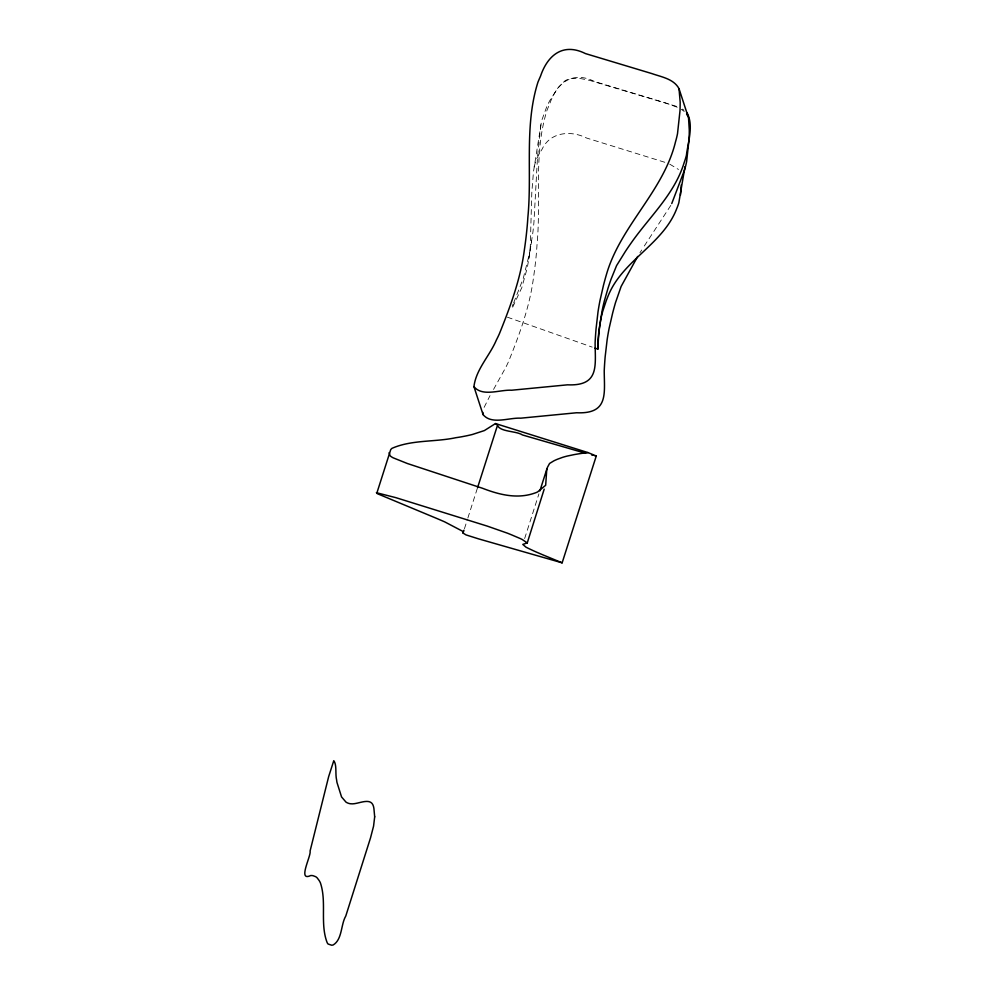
<?xml version="1.0" encoding="UTF-8"?>
<svg xmlns="http://www.w3.org/2000/svg" width="995" height="995" viewBox="0 0 995 995"><rect width="100%" height="100%" fill="white"/><g stroke="black" fill="none" stroke-linecap="round" stroke-linejoin="round"><path stroke-width="0.75" stroke-dasharray="4.97 3.73" d="M512.686 307.181L521.815 287.617L526.989 268.899A483.048 323.338 9.1 0 0 528.78 258.961L529.278 255.678A339.482 227.246 9.1 0 0 530.273 246.461L531.79 192.943L533.457 171.874L541.578 120.855L547.026 105.93A183.13 152.26 2 0 1 549.862 100.532L558.207 87.498L564.75 80.968A16.492 13.719 2 0 1 570.483 78.617L579.177 78.269L589.537 80.346L677.035 106.527M540.857 124.785L537.511 157.023L533.954 222.072A358.822 298.338 2 0 1 532.81 232.867L528.78 258.961M534.128 166.949L535.832 160.531L539.439 153.354A170.618 114.214 9.1 0 1 541.976 149.424C549.974 131.987 570.67 130.022 586.602 138.031L665.817 162.595M464.441 528.731L467.401 519.465M467.861 518.022L477.413 488.097M524.639 538.569L538.929 493.843M513.718 302.766L523.308 278.264L529.439 253.588A515.522 428.621 2 0 0 531.666 240.865M484.117 407.378L490.025 395.637M512.226 306.236L513.221 303.923M670.804 205.405L642.322 249.036M493.545 389.431L505.485 367.951A132.472 127.845 -18.1 0 0 508.482 361.732C519.415 334.681 529.676 306.933 533.469 277.854A483.048 466.182 -18.1 0 0 535.372 263.314L535.895 258.526A339.482 327.629 -18.1 0 0 536.989 245.156C541.292 200.405 533.308 153.491 547.063 110.122A170.618 164.66 -18.1 0 1 549.65 104.102C556.528 83.592 571.889 70.147 594.587 81.528L665.381 102.871L677.806 107.46M639.934 252.817L641.713 250.006M507.363 317.169L592.187 347.118M669.71 164.138L678.49 169.461M682.346 109.089L684.038 110.159M681.289 109.338L684.261 111.465"/><path stroke-width="1.49" d="M595.01 348.113L597.846 349.121L598.057 341.285A380.662 254.807 9.1 0 1 598.99 330.415L600.793 319.208A248.65 166.451 9.1 0 1 602.721 311.335L606.079 301.174A371.06 248.377 9.1 0 1 608.878 294.134C623.778 259.732 663.516 243.713 676.874 208.278A107.273 71.802 9.1 0 0 678.839 202.744L684.983 166.675M463.048 533.084L466.021 534.9L478.408 538.817L562.138 562.834L596.266 455.996L588.07 452.613L495.498 423.559L484.378 430.574L472.401 434.479A515.522 111.602 15.8 0 1 466.033 435.922L461.817 436.743A358.822 77.672 15.8 0 1 455.834 437.7C434.914 442.19 411.594 439.641 391.918 448.372A183.13 39.638 15.8 0 0 390.712 449.628L376.806 493.234A170.618 6.865 17.7 0 0 377.441 493.719L432.29 516.592A339.482 13.656 17.7 0 1 437.638 518.83L439.442 519.601A483.048 19.427 17.7 0 1 444.653 521.853L462.812 531.355A132.472 5.323 17.7 0 1 463.185 531.765L463.048 533.084L463.969 530.186M597.846 349.121L598.405 338.972A404.679 336.459 2 0 1 599.823 325.166L602.025 311.311A265.839 221.039 2 0 1 604.338 301.012L607.957 288.413A407.54 338.847 2 0 1 610.992 279.384L616.564 265.64L625.283 251.611A300.9 250.18 2 0 1 630.606 243.775C649.076 217.084 674.448 194.547 684.162 162.62A114.798 95.458 2 0 0 686.401 155.357C688.043 141.763 693.888 125.395 686.985 112.659M680.456 195.132L681.177 186.998A242.121 162.073 9.1 0 0 681.252 184.933M585.669 453.297L522.474 434.964C516.281 430.785 499.813 432.116 497.363 425.089A143.641 5.783 17.7 0 0 496.53 424.256L495.498 423.559M389.144 452.613L390.065 455.735A16.492 3.57 15.8 0 0 393.137 457.812L407.428 463.533L482.587 488.296C499.167 494.714 517.251 499.266 534.663 493.11A114.798 24.85 15.8 0 0 537.524 491.965L545.67 485.286L546.765 469.404A300.9 65.135 15.8 0 1 547.536 467.177L549.576 463.459L553.916 460.822A407.54 88.219 15.8 0 1 557.275 459.304L562.461 457.401A265.839 57.548 15.8 0 1 567.212 456.071L574.326 454.578A404.679 87.597 15.8 0 1 582.025 453.347L588.07 452.613M497.363 425.723L477.55 487.724M562.138 562.834L548.394 557.138A382.391 15.385 17.7 0 1 542.648 554.762L536.33 552.051A248.65 10 17.7 0 1 532.599 550.372L528.469 548.419A371.06 14.925 17.7 0 1 525.982 547.163L522.773 544.402L527.25 542.934L544.19 489.154M539.862 490.958L546.951 468.72M671.749 203.565L684.585 169.896A107.273 103.53 -18.1 0 0 686.612 161.663L689.112 138.715A242.121 233.663 -18.1 0 0 689.274 130.059L688.54 117.957L679.025 88.704C673.814 78.866 661.476 76.976 651.887 73.593L585.47 53.593C562.772 42.2 547.412 55.645 540.534 76.155A170.618 164.66 -18.1 0 0 537.947 82.175C524.178 125.544 532.201 172.471 527.872 217.208A339.482 327.629 -18.1 0 1 526.778 230.591L526.268 235.38A483.048 466.182 -18.1 0 1 524.365 249.907C520.572 278.998 510.298 306.734 499.378 333.785A132.472 127.845 -18.1 0 1 496.381 340.016C489.727 355.8 475.958 369.369 473.943 386.645L483.048 414.579C491.605 425.089 509.005 417.465 520.771 418.174L576.602 412.763C608.803 414.181 604.313 393.597 604.226 370.812A382.391 369.033 -18.1 0 1 605.147 356.894L607.124 339.867A248.65 239.969 -18.1 0 1 609.139 328.263L612.609 313.214A371.06 358.101 -18.1 0 1 615.482 302.704L621.129 286.436L637.683 256.449M527.25 542.934L522.325 539.564A107.273 4.316 17.7 0 0 520.186 538.519L511.529 534.837A242.121 9.739 17.7 0 0 507.612 533.245L487.251 526.106L395.823 497.649L376.371 492.687M596.266 456.058L594.861 455.822M591.689 455.001L592.908 455.324M686.575 113.89L688.13 116.651M473.943 386.645C482.5 397.142 499.9 389.518 511.666 390.227L567.498 384.829C599.687 386.234 595.197 365.65 595.11 342.865A382.391 369.033 -18.1 0 1 596.042 328.947L598.007 311.92A248.65 239.969 -18.1 0 1 600.035 300.328L603.492 285.267A371.06 358.101 -18.1 0 1 606.365 274.757C620.295 225.952 663.366 191.562 675.481 141.949A107.273 103.53 -18.1 0 0 677.508 133.716L679.995 110.768A242.121 233.663 -18.1 0 0 680.17 102.124L679.025 88.704M482.886 412.44L483.048 414.579M374.68 816.808L373.573 826.136L370.501 837.939L345.775 916.047C340.775 924.492 342.355 939.467 333.25 944.914A242.121 38.457 -74.4 0 1 331.696 945.225L328.101 944.031A107.273 17.039 -74.4 0 1 327.106 942.514C319.843 923.472 326.882 901.967 320.378 882.789A371.06 58.929 -74.4 0 0 319.171 880.563L317.293 878.025A248.65 39.489 -74.4 0 0 315.676 876.694L313.039 875.699A382.391 60.732 -74.4 0 0 310.714 875.538C297.095 881.931 311.472 855.613 310.067 851.086L328.673 776.56L333.773 760.702C337.031 764.782 335.128 774.048 336.608 779.906A132.472 21.044 -74.4 0 0 336.982 782.468L341.559 796.945L346.024 802.144A483.048 76.715 -74.4 0 0 348.213 803.214L348.971 803.45A339.482 53.917 -74.4 0 0 351.148 803.798C357.951 804.632 370.787 796.485 373.461 806.323A170.618 27.101 -74.4 0 1 373.909 808.5L374.68 816.808"/></g></svg>
